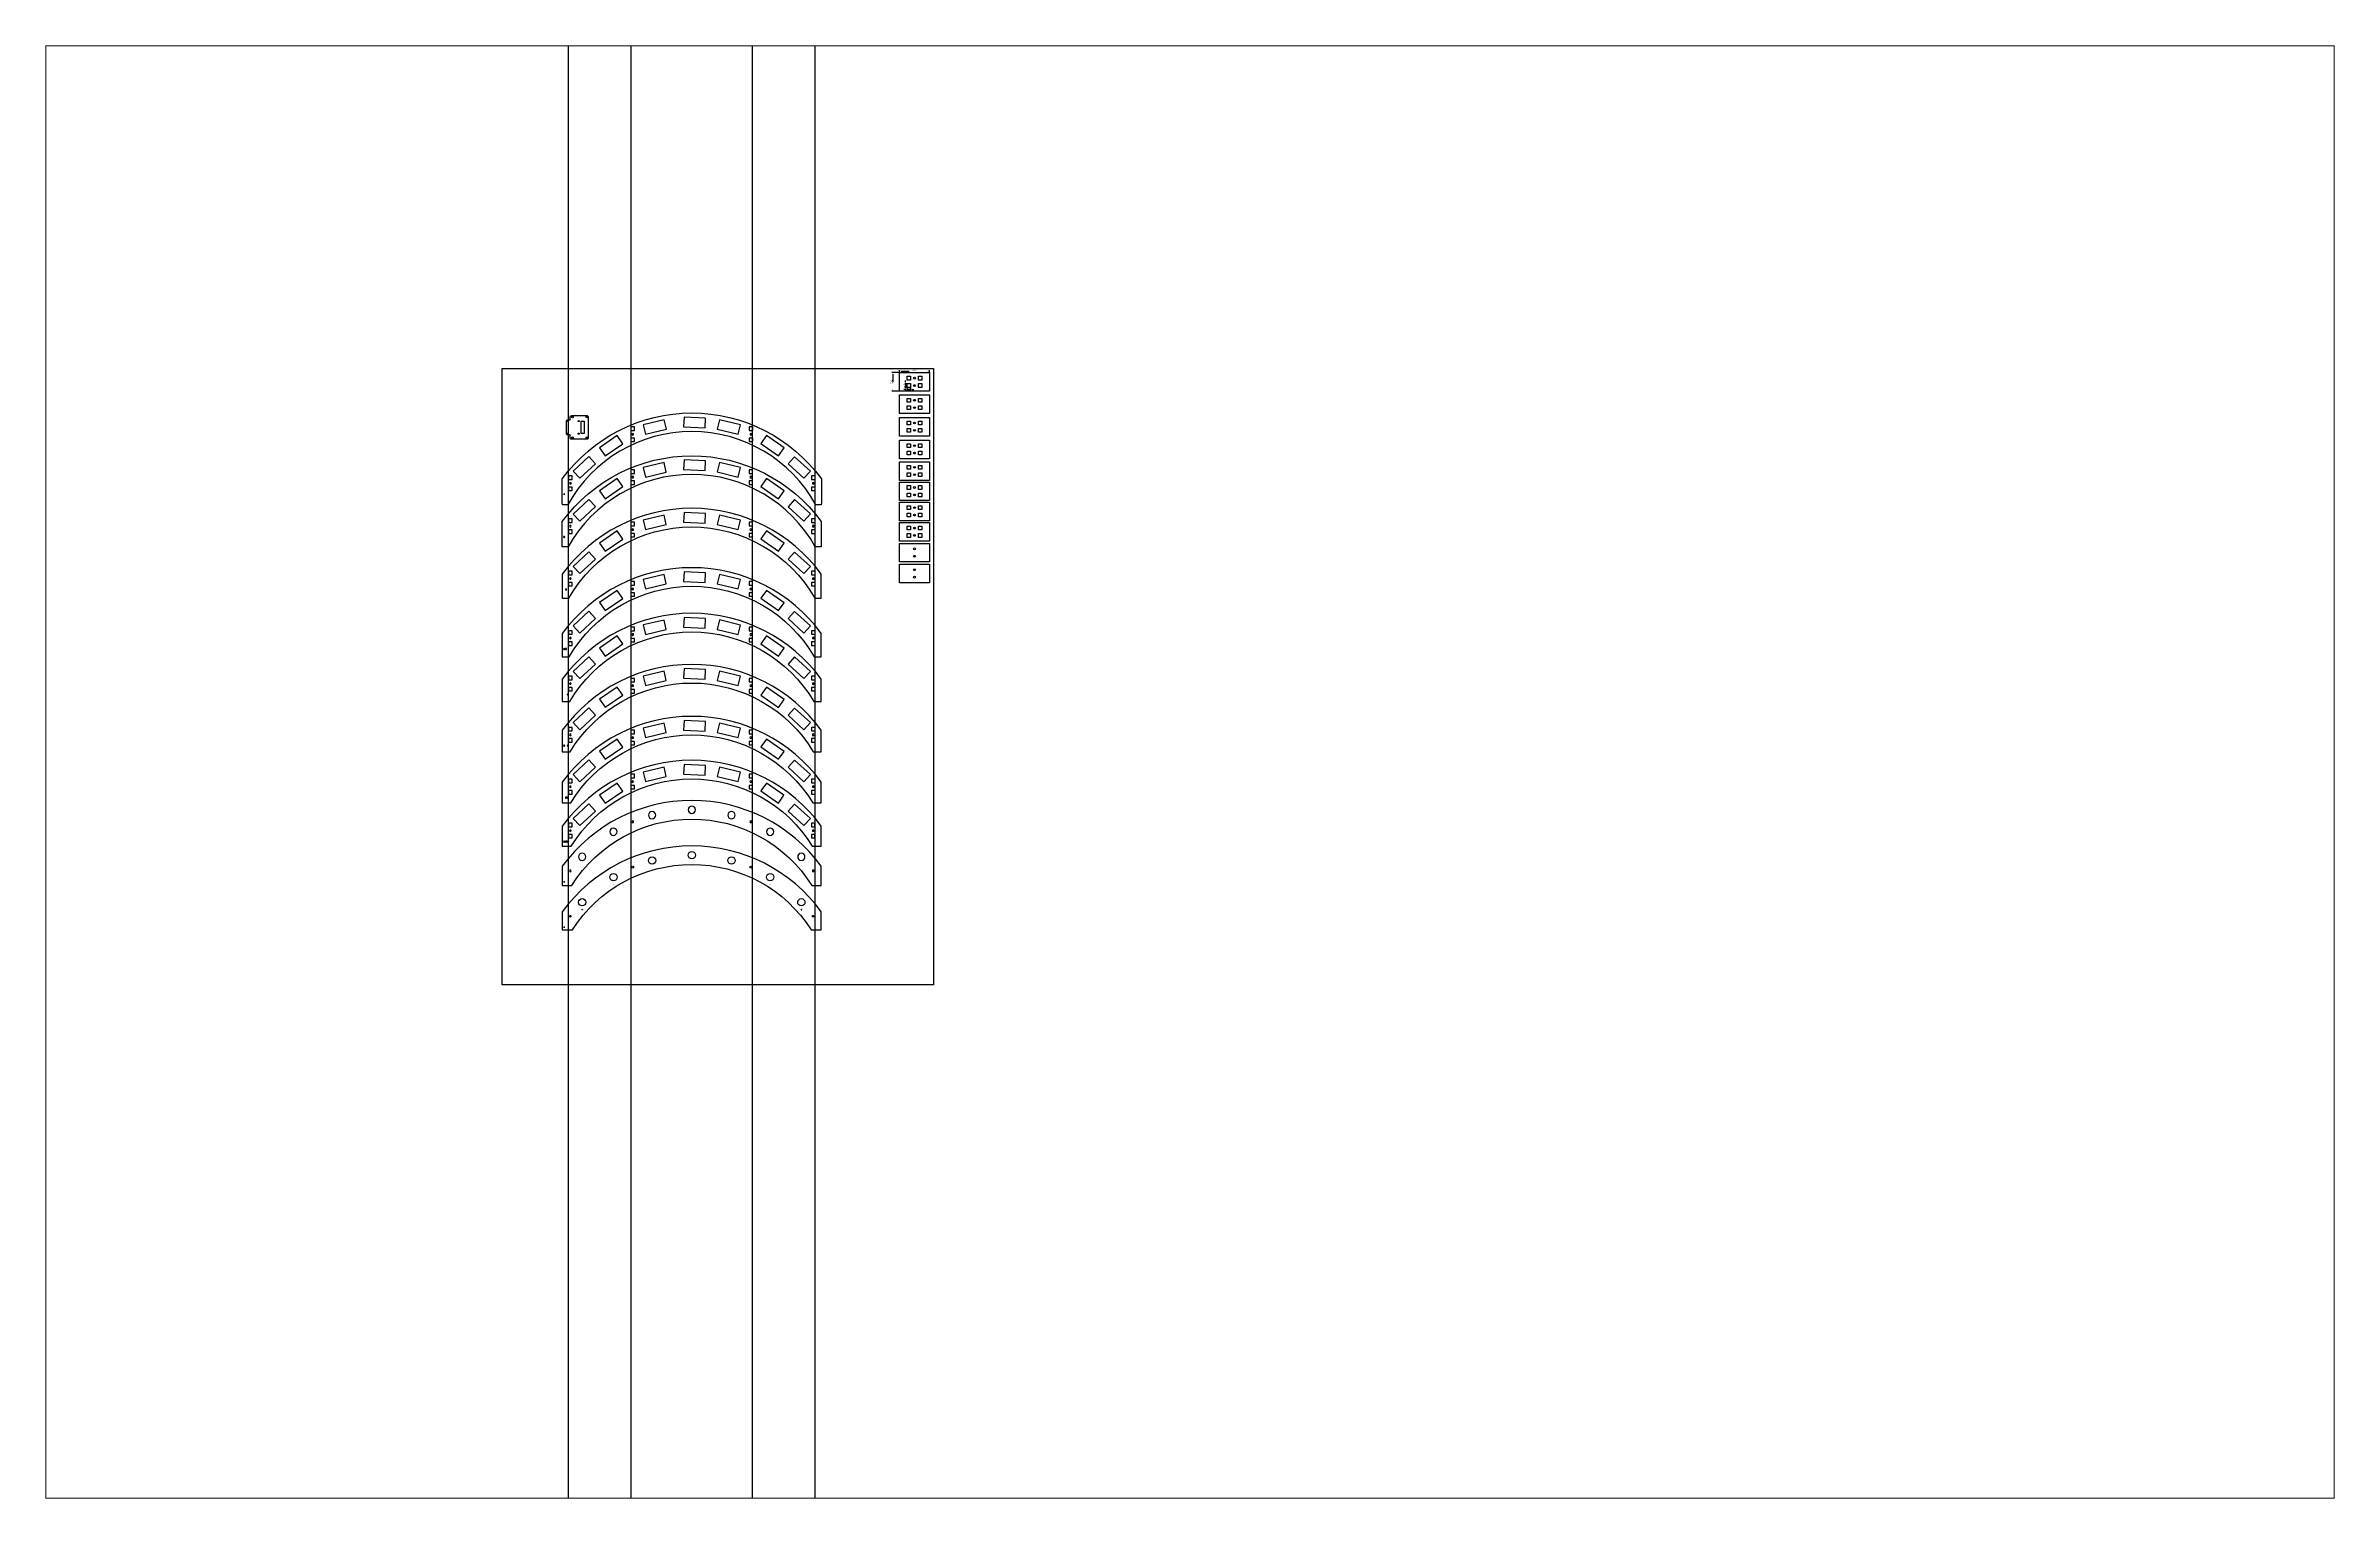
# Paper-space layout 'Sheet1' of a CAD drawing. Header units: millimetres. Extents: x 40 to 364, y 26 to 231.
# The model-space entities are those that its viewports show. They can reach past a viewport. Long polylines and large blocks are cut down to what shows.
import ezdxf
from ezdxf.enums import TextEntityAlignment as Align

# ---------------------------------------------------------------- set-up
doc = ezdxf.new("R2010")
doc.units = ezdxf.units.MM
doc.linetypes.add('DOTTED', pattern=[6.35, 0, -6.35])
doc.layers.add('Dimensions', color=2, linetype='DOTTED', plot=False)
doc.layers.add('TabGuides', color=3, linetype='Continuous', plot=False)
doc.layers.add('Holes', color=1, linetype='Continuous')
doc.layers.add('text', color=5, linetype='Continuous')
doc.styles.add('BoldReverse', font='Arial_Bold.ttf')
doc.styles.get("Standard").update_dxf_attribs({"font": 'FreeSans.ttf'})
doc.dimstyles.new('ISO-25', dxfattribs={"dimtxt": 2.5, "dimasz": 2.5, "dimexe": 1.25, "dimexo": 0.625, "dimtad": 1, "dimdec": 3, "dimdsep": 46, "dimtxsty": 'Standard', "dimcen": 2.5, "dimadec": 0, "dimazin": 0, "dimtfac": 1, "dimtmove": 0, "dimatfit": 3, "dimfxl": 1, "dimarcsym": 0})

# ---------------------------------------------------------------- blocks, each defined once
blk = doc.blocks.new('SD Support')
blk.add_lwpolyline([(27.1, 31.2), (27.4, 31.2, -0.4142136), (29.5, 29.1), (29.5, -4.9, -0.4142136), (27.4, -7), (27.1, -7), (24.4, -7), (2, -7, -0.4142136), (-0.1, -4.9), (-0.1, -0.1), (-4, -0.1, -0.4142136), (-6.1, 2), (-6.1, 22.2, -0.4142136), (-4, 24.3), (-0.1, 24.3), (-0.1, 29.1, -0.4142136), (2, 31.2), (24.4, 31.2)], format="xyb", close=True)
at = {"layer": 'Holes'}
blk.add_lwpolyline([(18, 1.95), (18, 22.25), (22.8, 22.25), (22.8, 1.95)], close=True, dxfattribs=at)
for centre, radius in [((-4.1, 22.35), 0.9), ((-4.1, 1.85), 0.9), ((3.75, 28.85), 1.4), ((13.9, 22.35), 0.9), ((13.9, 1.85), 0.9), ((27.15, 28.85), 1.4), ((3.75, -4.65), 1.4), ((27.15, -4.65), 1.4)]:
    blk.add_circle(centre, radius, dxfattribs=at)
blk = doc.blocks.new('Square hole unit')
for points in [[(-2.9, 6.1), (-2.9, 11.9), (2.9, 11.9), (2.9, 6.1)], [(-2.9, -11.9), (-2.9, -6.1), (2.9, -6.1), (2.9, -11.9)]]:
    blk.add_lwpolyline(points, close=True)
blk.add_circle((0, 0), 1.4)
blk = doc.blocks.new('Level 1')
blk.add_lwpolyline([(-201.2, -133.7, -0.589577), (201.2, -133.7), (209.6, -133.7, 0.146234), (210.1, -132), (210.1, -91.7, 0.508188), (-210.1, -91.7), (-210.1, -132, 0.146234), (-209.6, -133.7)], format="xyb", close=True)
at = {"layer": 'Holes'}
for points in [[(-45, 4.2), (-41.3, -11.1), (-75.1, -19.3), (-78.8, -4)], [(-21.5, -9), (-22.3, 6.8), (12.5, 8.5), (13.3, -7.2)], [(41.3, -11.3), (44.9, 4.1), (78.8, -3.9), (75.2, -19.3)], [(-140.5, -54.6), (-149.6, -41.7), (-121.1, -21.7), (-112, -34.6)], [(149.6, -41.5), (140.6, -54.5), (112, -34.7), (121, -21.7)], [(-166.8, -55.8), (-156.2, -67.5), (-181.9, -90.9), (-192.6, -79.2)], [(156.3, -67.2), (167.1, -55.6), (192.5, -79.4), (181.7, -90.9)]]:
    blk.add_lwpolyline(points, close=True, dxfattribs=at)
for p in [(-95.8, -19.5), (95.8, -19.5), (-197, -99)]:
    blk.add_blockref('Square hole unit', p, dxfattribs=at)
at = {"layer": 'Holes', "rotation": 180}
blk.add_blockref('Square hole unit', (197, -99), dxfattribs=at)
blk = doc.blocks.new('Level 2')
blk.add_lwpolyline([(-200.4, -132.3, -0.584891), (200.4, -132.3), (210.1, -132.3, 0.024398), (210.1, -132), (210.1, -91.7, 0.508188), (-210.1, -91.7), (-210.1, -132, 0.024398), (-210.1, -132.3)], format="xyb", close=True)
at = {"layer": 'Holes'}
for points in [[(-45, 4.2), (-41.3, -11.1), (-75.1, -19.3), (-78.8, -4)], [(-21.5, -9), (-22.3, 6.8), (12.5, 8.5), (13.3, -7.2)], [(41.3, -11.3), (44.9, 4.1), (78.8, -3.9), (75.2, -19.3)], [(-140.5, -54.6), (-149.6, -41.7), (-121.1, -21.7), (-112, -34.6)], [(149.6, -41.5), (140.6, -54.5), (112, -34.7), (121, -21.7)], [(-166.8, -55.8), (-156.2, -67.5), (-181.9, -90.9), (-192.6, -79.2)], [(156.3, -67.2), (167.1, -55.6), (192.5, -79.4), (181.7, -90.9)]]:
    blk.add_lwpolyline(points, close=True, dxfattribs=at)
at = {"layer": 'text'}
blk.add_circle((207, -116.7), 1, dxfattribs=at)
at = {"layer": 'Holes'}
for p in [(-95.8, -19.5), (95.8, -19.5), (-197, -99)]:
    blk.add_blockref('Square hole unit', p, dxfattribs=at)
at = {"layer": 'Holes', "rotation": 180}
blk.add_blockref('Square hole unit', (197, -99), dxfattribs=at)
blk = doc.blocks.new('Level 3')
blk.add_lwpolyline([(210.1, -91.7), (210.1, -130.9), (199.6, -130.9, 0.580206), (-199.6, -130.9), (-210.1, -130.9), (-210.1, -91.7, -0.508188)], format="xyb", close=True)
at = {"layer": 'Holes'}
for points in [[(-45, 4.2), (-41.3, -11.1), (-75.1, -19.3), (-78.8, -4)], [(-21.5, -9), (-22.3, 6.8), (12.5, 8.5), (13.3, -7.2)], [(41.3, -11.3), (44.9, 4.1), (78.8, -3.9), (75.2, -19.3)], [(-140.5, -54.6), (-149.6, -41.7), (-121.1, -21.7), (-112, -34.6)], [(149.6, -41.5), (140.6, -54.5), (112, -34.7), (121, -21.7)], [(-166.8, -55.8), (-156.2, -67.5), (-181.9, -90.9), (-192.6, -79.2)], [(156.3, -67.2), (167.1, -55.6), (192.5, -79.4), (181.7, -90.9)]]:
    blk.add_lwpolyline(points, close=True, dxfattribs=at)
at = {"layer": 'text'}
blk.add_circle((204, -116.7), 1, dxfattribs=at)
at = {"layer": 'Holes'}
for p in [(-95.8, -19.5), (95.8, -19.5), (-197, -99)]:
    blk.add_blockref('Square hole unit', p, dxfattribs=at)
at = {"layer": 'Holes', "rotation": 180}
blk.add_blockref('Square hole unit', (197, -99), dxfattribs=at)
blk = doc.blocks.new('Level 4')
blk.add_lwpolyline([(210.1, -91.7), (210.1, -129.5), (198.8, -129.5, 0.575522), (-198.8, -129.5), (-210.1, -129.5), (-210.1, -91.7, -0.508188)], format="xyb", close=True)
at = {"layer": 'Holes'}
for points in [[(-45, 4.2), (-41.3, -11.1), (-75.1, -19.3), (-78.8, -4)], [(-21.5, -9), (-22.3, 6.8), (12.5, 8.5), (13.3, -7.2)], [(41.3, -11.3), (44.9, 4.1), (78.8, -3.9), (75.2, -19.3)], [(-140.5, -54.6), (-149.6, -41.7), (-121.1, -21.7), (-112, -34.6)], [(149.6, -41.5), (140.6, -54.5), (112, -34.7), (121, -21.7)], [(-166.8, -55.8), (-156.2, -67.5), (-181.9, -90.9), (-192.6, -79.2)], [(156.3, -67.2), (167.1, -55.6), (192.5, -79.4), (181.7, -90.9)]]:
    blk.add_lwpolyline(points, close=True, dxfattribs=at)
at = {"layer": 'text'}
for centre in [(204, -116.7), (207, -116.7)]:
    blk.add_circle(centre, 1, dxfattribs=at)
at = {"layer": 'Holes'}
for p in [(-95.8, -19.5), (95.8, -19.5), (-197, -99)]:
    blk.add_blockref('Square hole unit', p, dxfattribs=at)
at = {"layer": 'Holes', "rotation": 180}
blk.add_blockref('Square hole unit', (197, -99), dxfattribs=at)
blk = doc.blocks.new('Level 6')
blk.add_lwpolyline([(197.1, -126.7, 0.566152), (-197.1, -126.7), (-210.1, -126.7), (-210.1, -91.7, -0.508188), (210.1, -91.7), (210.1, -126.7)], format="xyb", close=True)
at = {"layer": 'Holes'}
for points in [[(-45, 4.2), (-41.3, -11.1), (-75.1, -19.3), (-78.8, -4)], [(-21.5, -9), (-22.3, 6.8), (12.5, 8.5), (13.3, -7.2)], [(41.3, -11.3), (44.9, 4.1), (78.8, -3.9), (75.2, -19.3)], [(-140.5, -54.6), (-149.6, -41.7), (-121.1, -21.7), (-112, -34.6)], [(149.6, -41.5), (140.6, -54.5), (112, -34.7), (121, -21.7)], [(-166.8, -55.8), (-156.2, -67.5), (-181.9, -90.9), (-192.6, -79.2)], [(156.3, -67.2), (167.1, -55.6), (192.5, -79.4), (181.7, -90.9)]]:
    blk.add_lwpolyline(points, close=True, dxfattribs=at)
at = {"layer": 'text'}
for centre in [(201, -116.7), (207, -116.7)]:
    blk.add_circle(centre, 1, dxfattribs=at)
at = {"layer": 'Holes'}
for p in [(-95.8, -19.5), (95.8, -19.5), (-197, -99)]:
    blk.add_blockref('Square hole unit', p, dxfattribs=at)
at = {"layer": 'Holes', "rotation": 180}
blk.add_blockref('Square hole unit', (197, -99), dxfattribs=at)
blk = doc.blocks.new('Level 7')
for p, q in [((-210, -91.7), (-210, -91.7)), ((-210, -125.2), (-210, -125.2)), ((-210, -125.2), (-210, -125.2))]:
    blk.add_line(p, q)
blk.add_lwpolyline([(-210.1, -125.2), (-210.1, -91.7, -0.508188), (210.1, -91.7), (210.1, -125.3), (196.3, -125.3, 0.561466), (-196.3, -125.3), (-210, -125.3)], format="xyb")
at = {"layer": 'Holes'}
for points in [[(-45, 4.2), (-41.3, -11.1), (-75.1, -19.3), (-78.8, -4)], [(-21.5, -9), (-22.3, 6.8), (12.5, 8.5), (13.3, -7.2)], [(41.3, -11.3), (44.9, 4.1), (78.8, -3.9), (75.2, -19.3)], [(-140.5, -54.6), (-149.6, -41.7), (-121.1, -21.7), (-112, -34.6)], [(149.6, -41.5), (140.6, -54.5), (112, -34.7), (121, -21.7)], [(-166.8, -55.8), (-156.2, -67.5), (-181.9, -90.9), (-192.6, -79.2)], [(156.3, -67.2), (167.1, -55.6), (192.5, -79.4), (181.7, -90.9)]]:
    blk.add_lwpolyline(points, close=True, dxfattribs=at)
at = {"layer": 'text'}
for centre in [(201, -116.7), (204, -116.7)]:
    blk.add_circle(centre, 1, dxfattribs=at)
at = {"layer": 'Holes'}
for p in [(-95.8, -19.5), (95.8, -19.5), (-197, -99)]:
    blk.add_blockref('Square hole unit', p, dxfattribs=at)
at = {"layer": 'Holes', "rotation": 180}
blk.add_blockref('Square hole unit', (197, -99), dxfattribs=at)
blk = doc.blocks.new('Level 8')
blk.add_lwpolyline([(-210.1, -91.7, -0.508188), (210.1, -91.7), (210.1, -123.9), (195.4, -123.9, 0.556778), (-195.4, -123.9), (-210.1, -123.9)], format="xyb", close=True)
at = {"layer": 'Holes'}
for points in [[(-45, 4.2), (-41.3, -11.1), (-75.1, -19.3), (-78.8, -4)], [(-21.5, -9), (-22.3, 6.8), (12.5, 8.5), (13.3, -7.2)], [(41.3, -11.3), (44.9, 4.1), (78.8, -3.9), (75.2, -19.3)], [(-140.5, -54.6), (-149.6, -41.7), (-121.1, -21.7), (-112, -34.6)], [(149.6, -41.5), (140.6, -54.5), (112, -34.7), (121, -21.7)], [(-166.8, -55.8), (-156.2, -67.5), (-181.9, -90.9), (-192.6, -79.2)], [(156.3, -67.2), (167.1, -55.6), (192.5, -79.4), (181.7, -90.9)]]:
    blk.add_lwpolyline(points, close=True, dxfattribs=at)
at = {"layer": 'text'}
for centre, radius in [((201, -116.7), 1), ((204, -116.7), 1), ((204, -116.7), 0), ((207, -116.7), 1)]:
    blk.add_circle(centre, radius, dxfattribs=at)
at = {"layer": 'Holes'}
for p in [(-95.8, -19.5), (95.8, -19.5), (-197, -99)]:
    blk.add_blockref('Square hole unit', p, dxfattribs=at)
at = {"layer": 'Holes', "rotation": 180}
blk.add_blockref('Square hole unit', (197, -99), dxfattribs=at)
blk = doc.blocks.new('Level 9')
blk.add_lwpolyline([(873.9, -1590.9, -0.508188), (1294.1, -1590.9), (1294.1, -1621.8), (1278.6, -1621.8, 0.552088), (889.5, -1621.8), (873.9, -1621.8)], format="xyb", close=True)
at = {"layer": 'Holes'}
for centre, radius in [((988.3, -1518.7), 1.4), ((1019.6, -1507.9), 5.9), ((1084, -1499.2), 5.9), ((1148.5, -1507.9), 5.9), ((1179.8, -1518.7), 1.4), ((956.9, -1534.8), 5.9), ((1211.2, -1534.8), 5.9), ((906.3, -1575.6), 5.9), ((1261.8, -1575.6), 5.9), ((887, -1598.2), 1.4), ((1281, -1598.3), 1.4)]:
    blk.add_circle(centre, radius, dxfattribs=at)
blk = doc.blocks.new('Level 10')
blk.add_lwpolyline([(630.1, -91.7, 0.508188), (209.9, -91.7), (209.9, -121.1), (226.3, -121.1, -0.547395), (613.7, -121.1), (630.1, -121.1)], format="xyb", close=True)
at = {"layer": 'Holes'}
for centre, radius in [((420, 0), 5.9), ((292.9, -35.6), 5.9), ((324.2, -19.5), 1.4), ((355.6, -8.6), 5.9), ((484.4, -8.6), 5.9), ((515.8, -19.5), 1.4), ((547.1, -35.6), 5.9), ((242.3, -76.4), 5.9), ((597.7, -76.4), 5.9), ((223, -99), 1.4), ((617, -99), 1.4)]:
    blk.add_circle(centre, radius, dxfattribs=at)
at = {"layer": 'text', "style": 'BoldReverse'}
for s, p in [('-', (292.9, -47.6)), ('-', (547.1, -47.6)), ('+', (242.3, -88.4)), ('+', (597.7, -88.4))]:
    blk.add_text(s, height=5, dxfattribs=at).set_placement(p, align=Align.MIDDLE_CENTER)
blk = doc.blocks.new('Level 5')
blk.add_lwpolyline([(-0.1, -0.1), (-0.1, 36.3, -0.508188), (420.1, 36.3), (420.1, -0.1), (408, -0.1, 0.570837), (12, -0.1)], format="xyb", close=True)
at = {"layer": 'Holes'}
for points in [[(165, 132.2), (168.7, 116.9), (134.9, 108.7), (131.2, 124)], [(188.5, 119), (187.7, 134.8), (222.5, 136.5), (223.3, 120.8)], [(251.3, 116.7), (254.9, 132.1), (288.8, 124.1), (285.2, 108.8)], [(69.5, 73.4), (60.4, 86.3), (88.9, 106.3), (98, 93.4)], [(359.6, 86.5), (350.6, 73.5), (322, 93.3), (331, 106.3)], [(43.2, 72.2), (53.8, 60.5), (28.1, 37.1), (17.4, 48.8)], [(366.3, 60.8), (377.1, 72.4), (402.5, 48.6), (391.7, 37.1)]]:
    blk.add_lwpolyline(points, close=True, dxfattribs=at)
at = {"layer": 'text'}
blk.add_circle((411, 11.3), 1, dxfattribs=at)
at = {"layer": 'Holes'}
for p in [(114.2, 108.5), (305.8, 108.5), (13, 29)]:
    blk.add_blockref('Square hole unit', p, dxfattribs=at)
at = {"layer": 'Holes', "rotation": 180}
blk.add_blockref('Square hole unit', (407, 29), dxfattribs=at)
blk = doc.blocks.new('6.3 x 6.0 rectangle')
at = {"layer": 'Holes'}
blk.add_lwpolyline([(0.1, -5.9), (0.1, -0.1), (6.2, -0.1), (6.2, -5.9)], close=True, dxfattribs=at)
blk = doc.blocks.new('*D1364')
at = {"layer": 'Defpoints', "color": 0}
for p in [(35.2, 112.2), (-13, 109.6), (35.2, 109.6)]:
    blk.add_point(p, dxfattribs=at)
at = {"layer": 'Dimensions', "color": 0, "lineweight": -2}
for p, q in [((-13, 110.2), (-13, 113.5)), ((-10.5, 112.2), (32.7, 112.2)), ((35.2, 110.2), (35.2, 113.5))]:
    blk.add_line(p, q, dxfattribs=at)
at = {"layer": 'Dimensions', "color": 0}
for points in [[(-10.5, 112.7), (-10.5, 111.8), (-13, 112.2)], [(32.7, 111.8), (32.7, 112.7), (35.2, 112.2)]]:
    blk.add_solid(points, dxfattribs=at)
at = {"layer": 'Dimensions', "color": 0, "insert": (11.1, 114.2), "char_height": 2.5, "attachment_point": 5}
blk.add_mtext('48.2', dxfattribs=at)
blk = doc.blocks.new('*D1365')
at = {"layer": 'Defpoints', "color": 0}
for p in [(-24.3, 79.4), (-13, 109.6), (-13, 79.4)]:
    blk.add_point(p, dxfattribs=at)
at = {"layer": 'Dimensions', "color": 0, "lineweight": -2}
for p, q in [((-13.6, 109.6), (-25.5, 109.6)), ((-13.6, 79.4), (-25.5, 79.4)), ((-24.3, 107.1), (-24.3, 81.9))]:
    blk.add_line(p, q, dxfattribs=at)
at = {"layer": 'Dimensions', "color": 0}
for points in [[(-23.9, 107.1), (-24.7, 107.1), (-24.3, 109.6)], [(-24.7, 81.9), (-23.9, 81.9), (-24.3, 79.4)]]:
    blk.add_solid(points, dxfattribs=at)
at = {"layer": 'Dimensions', "color": 0, "insert": (-26.2, 94.5), "char_height": 2.5, "attachment_point": 5, "rotation": 90}
blk.add_mtext('30.2', dxfattribs=at)
blk = doc.blocks.new('*D1366')
at = {"layer": 'Defpoints', "color": 0}
for p in [(-1, 85.6), (4.8, 85.6), (4.8, 82.4)]:
    blk.add_point(p, dxfattribs=at)
at = {"layer": 'Dimensions', "color": 0, "lineweight": -2}
for p, q in [((-3.5, 82.4), (-6, 82.4)), ((-1, 85), (-1, 81.2)), ((-1, 82.4), (4.8, 82.4)), ((4.8, 85), (4.8, 81.2)), ((7.3, 82.4), (9.8, 82.4))]:
    blk.add_line(p, q, dxfattribs=at)
at = {"layer": 'Dimensions', "color": 0}
for points in [[(-3.5, 82), (-3.5, 82.9), (-1, 82.4)], [(7.3, 82.9), (7.3, 82), (4.8, 82.4)]]:
    blk.add_solid(points, dxfattribs=at)
at = {"layer": 'Dimensions', "color": 0, "insert": (1.9, 84.4), "char_height": 2.5, "attachment_point": 5}
blk.add_mtext('5.8', dxfattribs=at)
blk = doc.blocks.new('*D1367')
at = {"layer": 'Defpoints', "color": 0}
for p in [(-3.6, 85.6), (-1, 91.7), (-1, 85.6)]:
    blk.add_point(p, dxfattribs=at)
at = {"layer": 'Dimensions', "color": 0, "lineweight": -2}
for p, q in [((-1.6, 91.7), (-4.8, 91.7)), ((-1.6, 85.6), (-4.8, 85.6)), ((-3.6, 94.2), (-3.6, 96.7)), ((-3.6, 91.7), (-3.6, 85.6)), ((-3.6, 83.1), (-3.6, 80.6))]:
    blk.add_line(p, q, dxfattribs=at)
at = {"layer": 'Dimensions', "color": 0}
for points in [[(-4, 94.2), (-3.1, 94.2), (-3.6, 91.7)], [(-3.1, 83.1), (-4, 83.1), (-3.6, 85.6)]]:
    blk.add_solid(points, dxfattribs=at)
at = {"layer": 'Dimensions', "color": 0, "insert": (-5.5, 88.7), "char_height": 2.5, "attachment_point": 5, "rotation": 90}
blk.add_mtext('6.1', dxfattribs=at)

msp = doc.modelspace()

# ---------------------------------------------------------------- linework, layer by layer
for points in [[(-13.0083, 79.404), (-13.0083, 109.604), (35.1917, 109.604), (35.1917, 79.404)], [(-13.0083, 43.5239), (-13.0083, 73.7239), (35.1917, 73.7239), (35.1917, 43.5239)], [(-13.0083, 6.6724), (-13.0083, 36.8724), (35.1917, 36.8724), (35.1917, 6.6724)], [(-13.0083, -30.179), (-13.0083, 0.021), (35.1917, 0.021), (35.1917, -30.179)], [(-13.0083, -65.1879), (-13.0083, -34.9879), (35.1917, -34.9879), (35.1917, -65.1879)], [(-13.0083, -97.9892), (-13.0083, -67.7892), (35.1917, -67.7892), (35.1917, -97.9892)], [(-13.0083, -130.6937), (-13.0083, -100.4937), (35.1917, -100.4937), (35.1917, -130.6937)], [(-13.0083, -163.7581), (-13.0083, -133.5581), (35.1917, -133.5581), (35.1917, -163.7581)], [(-13.0083, -197.4689), (-13.0083, -167.2689), (35.1917, -167.2689), (35.1917, -197.4689)], [(-13.0083, -231.3604), (-13.0083, -201.1604), (35.1917, -201.1604), (35.1917, -231.3604)]]:
    msp.add_lwpolyline(points, close=True)
at = {"layer": 'Holes'}
for centre in [(11.0917, 100.654), (11.0917, 88.654), (11.0917, 64.7739), (11.0917, 52.7739), (11.0917, 27.9224), (11.0917, 15.9224), (11.0917, -8.929), (11.0917, -20.929), (11.0917, -43.9379), (11.0917, -55.9379), (11.0917, -76.7392), (11.0917, -88.7392), (11.0917, -109.4437), (11.0917, -121.4437), (11.0917, -142.5081), (11.0917, -154.5081), (11.0917, -176.2189), (11.0917, -188.2189), (11.0917, -210.1104), (11.0917, -222.1104)]:
    msp.add_circle(centre, 1.4, dxfattribs=at)
at = {"layer": 'TabGuides'}
for p in [(-550.0321, -58.0256), (-448.8035, 21.4901), (-251.4607, 21.4901), (-150.2321, -58.0156)]:
    msp.add_xline(p, (0, 1), dxfattribs=at)
msp.add_lwpolyline([(-657.9784, -883.499), (-657.9784, 116.501), (42.0216, 116.501), (42.0216, -883.499)], close=True, dxfattribs=at)
at = {"layer": 'text'}
for p, q in [((-558.2169, -87.6186), (-556.2169, -87.6186)), ((-557.2169, -86.6186), (-557.2169, -88.6186)), ((-558.2169, -716.112), (-556.2169, -716.112)), ((-557.2169, -715.112), (-557.2169, -717.112)), ((-558.2169, -789.7391), (-556.2169, -789.7391)), ((-557.2169, -788.7391), (-557.2169, -790.7391))]:
    msp.add_line(p, q, dxfattribs=at)

# ---------------------------------------------------------------- block references
at = {"xscale": -1}
for name, p in [('Level 1', (-350.1321, 29.0844)), ('Level 8', (-350.2374, -534.284)), ('Level 2', (-350.2169, -40.396)), ('Level 3', (-350.2169, -125.5362)), ('Level 4', (-350.2169, -221.8226)), ('Level 5', (-140.2169, -423.7939)), ('Level 6', (-350.2169, -378.6896)), ('Level 7', (-350.2169, -462.9357)), ('Level 9', (733.8279, 899.8352))]:
    msp.add_blockref(name, p, dxfattribs=at)
for name, p in [('SD Support', (-547.5296, 8.6999)), ('Level 10', (-770.2169, -673.0361))]:
    msp.add_blockref(name, p)
at = {"layer": 'TabGuides', "rotation": 90}
for p in [(-1.1083, 97.504), (-1.1083, 85.504), (17.2917, 97.504), (17.2917, 85.504), (-1.1083, 61.6239), (-1.1083, 49.6239), (17.2917, 61.6239), (17.2917, 49.6239), (-1.1083, 24.7724), (-1.1083, 12.7724), (17.2917, 24.7724), (17.2917, 12.7724), (-1.1083, -12.079), (-1.1083, -24.079), (17.2917, -12.079), (17.2917, -24.079), (-1.1083, -47.0879), (-1.1083, -59.0879), (-1.1083, -79.8892), (17.2917, -47.0879), (17.2917, -59.0879), (17.2917, -79.8892), (-1.1083, -91.8892), (-1.1083, -112.5937), (17.2917, -91.8892), (17.2917, -112.5937), (-1.1083, -124.5937), (-1.1083, -145.6581), (17.2917, -124.5937), (17.2917, -145.6581), (-1.1083, -157.6581), (17.2917, -157.6581)]:
    msp.add_blockref('6.3 x 6.0 rectangle', p, dxfattribs=at)

# ---------------------------------------------------------------- dimensions: what is measured, and where the dimension line sits
at = {"layer": 'Dimensions'}
for base, p1, p2, picture, middle in [((35.1917, 112.2352), (-13.0083, 109.604), (35.1917, 109.604), '*D1364', (11.0917, 114.1503)), ((4.7917, 82.449), (-1.0083, 85.604), (4.7917, 85.604), '*D1366', (1.8917, 84.3641))]:
    dim = msp.add_linear_dim(base=base, p1=p1, p2=p2, dimstyle='ISO-25', dxfattribs=at)
    dim.commit()
    dim.dimension.update_dxf_attribs({"geometry": picture, "text_midpoint": middle})
for base, p1, p2, picture, middle in [((-24.296, 79.404), (-13.0083, 109.604), (-13.0083, 79.404), '*D1365', (-26.2111, 94.504)), ((-3.5664, 85.604), (-1.0083, 91.704), (-1.0083, 85.604), '*D1367', (-5.4815, 88.654))]:
    dim = msp.add_linear_dim(base=base, p1=p1, p2=p2, angle=90, dimstyle='ISO-25', dxfattribs=at)
    dim.commit()
    dim.dimension.update_dxf_attribs({"geometry": picture, "text_midpoint": middle})

psp = doc.layouts.new('Sheet1')

# ---------------------------------------------------------------- viewports
at = {"layer": '0'}
psp.add_viewport(center=(202.5, 128.5), size=(324, 205.6), view_center_point=(458, -538.1429), view_height=2355.746699, dxfattribs=at)

doc.saveas('drawing.dxf')
